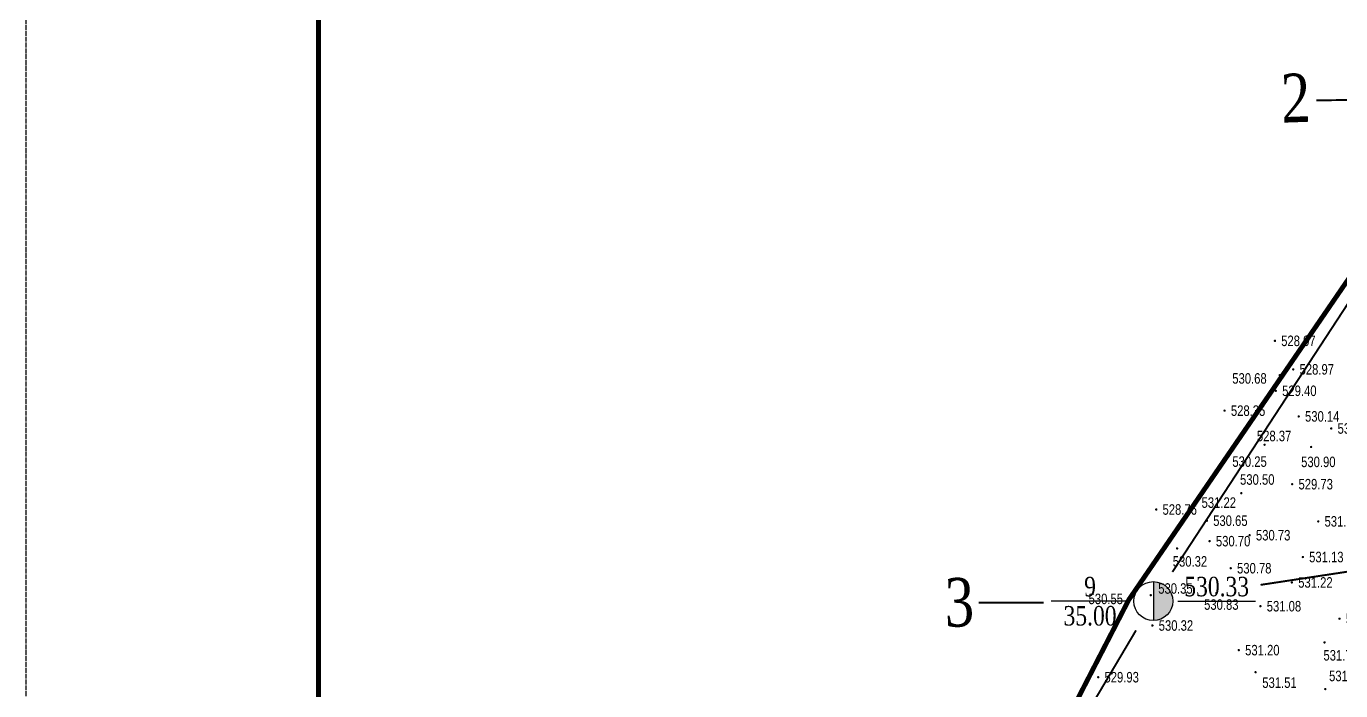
# Model space of a CAD drawing. Header units: millimetres. Extents: x 7408 to 22184, y -2085 to 5798.
# Drawn here: x 7408.3 to 7543.3, y -1933.2 to -1865 of the extents above; entities that cross this region are included whole.
import ezdxf
from ezdxf.enums import TextEntityAlignment as Align

# ---------------------------------------------------------------- set-up
doc = ezdxf.new("R2010")
doc.units = ezdxf.units.MM
for name, pattern in [('DASHDOT', [1, 0.5, -0.25, 0, -0.25]), ('PMX', [13, 10, -1, 0, -1, 0, -1]), ('XX', [12, 10, -2])]:
    doc.linetypes.add(name, pattern=pattern)
for name, color, linetype in [('GCD', 252, 'Continuous'), ('KTD', 7, 'Continuous'), ('用地范围', 1, 'Continuous'), ('道路-中心线', 12, 'DASHDOT')]:
    doc.layers.add(name, color=color, linetype=linetype)
doc.styles.add('DZNUM', font='TIMES.TTF')
doc.styles.add('HZ', font='jzfz_ena.shx', dxfattribs={"width": 0.7, "bigfont": 'jzfz_cna.shx'})

# ---------------------------------------------------------------- blocks, each defined once
blk = doc.blocks.new('tl_ztk')
blk.add_line((0, 1.96), (0, -2))
blk.add_circle((0, 0), 2)
for points in [[(0.44, 1.9), (0.44, -1.89), (0, 1.96), (0, -1.89)], [(0.86, 1.74), (0.86, -1.77), (0.44, 1.9), (0.44, -1.89)], [(1.56, 1.23), (1.56, -1.27), (0.86, 1.74), (0.86, -1.77)], [(1.9, 0.46), (1.9, -0.48), (1.56, 1.23), (1.56, -1.27)]]:
    blk.add_solid(points)
blk = doc.blocks.new('GC200')
at = {"linetype": 'Continuous', "const_width": 0.2, "flags": 128}
blk.add_lwpolyline([(-0.1, 0, 1), (0.1, 0, 1)], format="xyb", close=True, dxfattribs=at)
blk = doc.blocks.new('122121')
at = {"layer": 'GCD', "color": 252, "linetype": 'Continuous', "lineweight": 5}
ref = blk.add_blockref('GC200', (7536.52, -1897.26, 264.03), dxfattribs=dict(at, xscale=0.6, yscale=0.6, zscale=0.6))
ref.add_attrib('height', '528.07', dxfattribs={"linetype": 'Continuous', "height": 1.08, "style": 'HZ', "width": 0.8}).set_placement((7537.16, -1897.26, 264.03), align=Align.MIDDLE_LEFT)
ref = blk.add_blockref('GC200', (7538.4, -1900.19, 264.49), dxfattribs=dict(at, xscale=0.6, yscale=0.6, zscale=0.6))
ref.add_attrib('height', '528.97', dxfattribs={"linetype": 'Continuous', "height": 1.08, "style": 'HZ', "width": 0.8}).set_placement((7539.05, -1900.19, 264.49), align=Align.MIDDLE_LEFT)
ref = blk.add_blockref('GC200', (7538.4, -1900.19, 264.49), dxfattribs=dict(at, xscale=0.6, yscale=0.6, zscale=0.6))
ref.add_attrib('height', '528.97', dxfattribs={"linetype": 'Continuous', "height": 1.08, "style": 'HZ', "width": 0.8}).set_placement((7539.05, -1900.19, 264.49), align=Align.MIDDLE_LEFT)
ref = blk.add_blockref('GC200', (7537.01, -1900.79, 265.34), dxfattribs=dict(at, xscale=0.6, yscale=0.6, zscale=0.6))
ref.add_attrib('height', '530.68', dxfattribs={"linetype": 'Continuous', "height": 1.08, "style": 'HZ', "width": 0.8}).set_placement((7532.14, -1901.12, 265.34), align=Align.MIDDLE_LEFT)
ref = blk.add_blockref('GC200', (7536.61, -1902.39, 264.7), dxfattribs=dict(at, xscale=0.6, yscale=0.6, zscale=0.6))
ref.add_attrib('height', '529.40', dxfattribs={"linetype": 'Continuous', "height": 1.08, "style": 'HZ', "width": 0.8}).set_placement((7537.26, -1902.39, 264.7), align=Align.MIDDLE_LEFT)
ref = blk.add_blockref('GC200', (7531.35, -1904.43, 264.18), dxfattribs=dict(at, xscale=0.6, yscale=0.6, zscale=0.6))
ref.add_attrib('height', '528.35', dxfattribs={"linetype": 'Continuous', "height": 1.08, "style": 'HZ', "width": 0.8}).set_placement((7532, -1904.43, 264.18), align=Align.MIDDLE_LEFT)
ref = blk.add_blockref('GC200', (7538.96, -1905.02, 265.07), dxfattribs=dict(at, xscale=0.6, yscale=0.6, zscale=0.6))
ref.add_attrib('height', '530.14', dxfattribs={"linetype": 'Continuous', "height": 1.08, "style": 'HZ', "width": 0.8}).set_placement((7539.61, -1905.02, 265.07), align=Align.MIDDLE_LEFT)
ref = blk.add_blockref('GC200', (7535.46, -1907.93, 264.18), dxfattribs=dict(at, xscale=0.6, yscale=0.6, zscale=0.6))
ref.add_attrib('height', '528.37', dxfattribs={"linetype": 'Continuous', "height": 1.08, "style": 'HZ', "width": 0.8}).set_placement((7534.67, -1907.03, 264.18), align=Align.MIDDLE_LEFT)
ref = blk.add_blockref('GC200', (7542.3, -1906.26, 265.4), dxfattribs=dict(at, xscale=0.6, yscale=0.6, zscale=0.6))
ref.add_attrib('height', '530.79', dxfattribs={"linetype": 'Continuous', "height": 1.08, "style": 'HZ', "width": 0.8}).set_placement((7542.95, -1906.26, 265.4), align=Align.MIDDLE_LEFT)
ref = blk.add_blockref('GC200', (7532.15, -1908.23, 265.12), dxfattribs=dict(at, xscale=0.6, yscale=0.6, zscale=0.6))
ref.add_attrib('height', '530.25', dxfattribs={"linetype": 'Continuous', "height": 1.08, "style": 'HZ', "width": 0.8}).set_placement((7532.15, -1909.66, 265.12), align=Align.MIDDLE_LEFT)
ref = blk.add_blockref('GC200', (7540.23, -1908.16, 265.45), dxfattribs=dict(at, xscale=0.6, yscale=0.6, zscale=0.6))
ref.add_attrib('height', '530.90', dxfattribs={"linetype": 'Continuous', "height": 1.08, "style": 'HZ', "width": 0.8}).set_placement((7539.21, -1909.69, 265.45), align=Align.MIDDLE_LEFT)
ref = blk.add_blockref('GC200', (7533.07, -1912.9, 265.25), dxfattribs=dict(at, xscale=0.6, yscale=0.6, zscale=0.6))
ref.add_attrib('height', '530.50', dxfattribs={"linetype": 'Continuous', "height": 1.08, "style": 'HZ', "width": 0.8}).set_placement((7532.94, -1911.5, 265.25), align=Align.MIDDLE_LEFT)
ref = blk.add_blockref('GC200', (7538.29, -1911.98, 264.87), dxfattribs=dict(at, xscale=0.6, yscale=0.6, zscale=0.6))
ref.add_attrib('height', '529.73', dxfattribs={"linetype": 'Continuous', "height": 1.08, "style": 'HZ', "width": 0.8}).set_placement((7538.94, -1911.98, 264.87), align=Align.MIDDLE_LEFT)
ref = blk.add_blockref('GC200', (7528.34, -1913.87, 265.61), dxfattribs=dict(at, xscale=0.6, yscale=0.6, zscale=0.6))
ref.add_attrib('height', '531.22', dxfattribs={"linetype": 'Continuous', "height": 1.08, "style": 'HZ', "width": 0.8}).set_placement((7528.99, -1913.87, 265.61), align=Align.MIDDLE_LEFT)
ref = blk.add_blockref('GC200', (7524.34, -1914.58, 264.38), dxfattribs=dict(at, xscale=0.6, yscale=0.6, zscale=0.6))
ref.add_attrib('height', '528.76', dxfattribs={"linetype": 'Continuous', "height": 1.08, "style": 'HZ', "width": 0.8}).set_placement((7524.98, -1914.58, 264.38), align=Align.MIDDLE_LEFT)
ref = blk.add_blockref('GC200', (7529.54, -1915.73, 265.32), dxfattribs=dict(at, xscale=0.6, yscale=0.6, zscale=0.6))
ref.add_attrib('height', '530.65', dxfattribs={"linetype": 'Continuous', "height": 1.08, "style": 'HZ', "width": 0.8}).set_placement((7530.18, -1915.73, 265.32), align=Align.MIDDLE_LEFT)
ref = blk.add_blockref('GC200', (7540.97, -1915.8, 265.51), dxfattribs=dict(at, xscale=0.6, yscale=0.6, zscale=0.6))
ref.add_attrib('height', '531.02', dxfattribs={"linetype": 'Continuous', "height": 1.08, "style": 'HZ', "width": 0.8}).set_placement((7541.61, -1915.8, 265.51), align=Align.MIDDLE_LEFT)
ref = blk.add_blockref('GC200', (7529.81, -1917.83, 265.35), dxfattribs=dict(at, xscale=0.6, yscale=0.6, zscale=0.6))
ref.add_attrib('height', '530.70', dxfattribs={"linetype": 'Continuous', "height": 1.08, "style": 'HZ', "width": 0.8}).set_placement((7530.46, -1917.83, 265.35), align=Align.MIDDLE_LEFT)
ref = blk.add_blockref('GC200', (7533.92, -1917.22, 265.36), dxfattribs=dict(at, xscale=0.6, yscale=0.6, zscale=0.6))
ref.add_attrib('height', '530.73', dxfattribs={"linetype": 'Continuous', "height": 1.08, "style": 'HZ', "width": 0.8}).set_placement((7534.57, -1917.22, 265.36), align=Align.MIDDLE_LEFT)
ref = blk.add_blockref('GC200', (7526.48, -1918.58, 265.16), dxfattribs=dict(at, xscale=0.6, yscale=0.6, zscale=0.6))
ref.add_attrib('height', '530.32', dxfattribs={"linetype": 'Continuous', "height": 1.08, "style": 'HZ', "width": 0.8}).set_placement((7526.03, -1919.91, 265.16), align=Align.MIDDLE_LEFT)
ref = blk.add_blockref('GC200', (7531.98, -1920.61, 265.39), dxfattribs=dict(at, xscale=0.6, yscale=0.6, zscale=0.6))
ref.add_attrib('height', '530.78', dxfattribs={"linetype": 'Continuous', "height": 1.08, "style": 'HZ', "width": 0.8}).set_placement((7532.63, -1920.61, 265.39), align=Align.MIDDLE_LEFT)
ref = blk.add_blockref('GC200', (7539.39, -1919.46, 265.57), dxfattribs=dict(at, xscale=0.6, yscale=0.6, zscale=0.6))
ref.add_attrib('height', '531.13', dxfattribs={"linetype": 'Continuous', "height": 1.08, "style": 'HZ', "width": 0.8}).set_placement((7540.03, -1919.46, 265.57), align=Align.MIDDLE_LEFT)
ref = blk.add_blockref('GC200', (7523.77, -1923.38, 265.18), dxfattribs=dict(at, xscale=0.6, yscale=0.6, zscale=0.6))
ref.add_attrib('height', '530.35', dxfattribs={"linetype": 'Continuous', "height": 1.08, "style": 'HZ', "width": 0.8}).set_placement((7524.54, -1922.69, 265.18), align=Align.MIDDLE_LEFT)
ref = blk.add_blockref('GC200', (7538.26, -1922.07, 265.61), dxfattribs=dict(at, xscale=0.6, yscale=0.6, zscale=0.6))
ref.add_attrib('height', '531.22', dxfattribs={"linetype": 'Continuous', "height": 1.08, "style": 'HZ', "width": 0.8}).set_placement((7538.91, -1922.07, 265.61), align=Align.MIDDLE_LEFT)
ref = blk.add_blockref('GC200', (7521.95, -1923.25, 265.28), dxfattribs=dict(at, xscale=0.6, yscale=0.6, zscale=0.6))
ref.add_attrib('height', '530.55', dxfattribs={"linetype": 'Continuous', "height": 1.08, "style": 'HZ', "width": 0.8}).set_placement((7517.39, -1923.76, 265.28), align=Align.MIDDLE_LEFT)
ref = blk.add_blockref('GC200', (7530.51, -1923.17, 265.41), dxfattribs=dict(at, xscale=0.6, yscale=0.6, zscale=0.6))
ref.add_attrib('height', '530.83', dxfattribs={"linetype": 'Continuous', "height": 1.08, "style": 'HZ', "width": 0.8}).set_placement((7529.25, -1924.34, 265.41), align=Align.MIDDLE_LEFT)
ref = blk.add_blockref('GC200', (7535.03, -1924.51, 265.54), dxfattribs=dict(at, xscale=0.6, yscale=0.6, zscale=0.6))
ref.add_attrib('height', '531.08', dxfattribs={"linetype": 'Continuous', "height": 1.08, "style": 'HZ', "width": 0.8}).set_placement((7535.68, -1924.51, 265.54), align=Align.MIDDLE_LEFT)
ref = blk.add_blockref('GC200', (7543.15, -1925.79, 265.83), dxfattribs=dict(at, xscale=0.6, yscale=0.6, zscale=0.6))
ref.add_attrib('height', '531.67', dxfattribs={"linetype": 'Continuous', "height": 1.08, "style": 'HZ', "width": 0.8}).set_placement((7543.8, -1925.79, 265.83), align=Align.MIDDLE_LEFT)
ref = blk.add_blockref('GC200', (7523.94, -1926.49, 265.16), dxfattribs=dict(at, xscale=0.6, yscale=0.6, zscale=0.6))
ref.add_attrib('height', '530.32', dxfattribs={"linetype": 'Continuous', "height": 1.08, "style": 'HZ', "width": 0.8}).set_placement((7524.59, -1926.49, 265.16), align=Align.MIDDLE_LEFT)
ref = blk.add_blockref('GC200', (7541.61, -1928.23, 265.87), dxfattribs=dict(at, xscale=0.6, yscale=0.6, zscale=0.6))
ref.add_attrib('height', '531.73', dxfattribs={"linetype": 'Continuous', "height": 1.08, "style": 'HZ', "width": 0.8}).set_placement((7541.5, -1929.55, 265.87), align=Align.MIDDLE_LEFT)
ref = blk.add_blockref('GC200', (7532.81, -1929.02, 265.6), dxfattribs=dict(at, xscale=0.6, yscale=0.6, zscale=0.6))
ref.add_attrib('height', '531.20', dxfattribs={"linetype": 'Continuous', "height": 1.08, "style": 'HZ', "width": 0.8}).set_placement((7533.46, -1929.02, 265.6), align=Align.MIDDLE_LEFT)
ref = blk.add_blockref('GC200', (7518.38, -1931.8, 264.96), dxfattribs=dict(at, xscale=0.6, yscale=0.6, zscale=0.6))
ref.add_attrib('height', '529.93', dxfattribs={"linetype": 'Continuous', "height": 1.08, "style": 'HZ', "width": 0.8}).set_placement((7519.02, -1931.8, 264.96), align=Align.MIDDLE_LEFT)
ref = blk.add_blockref('GC200', (7534.53, -1931.29, 265.75), dxfattribs=dict(at, xscale=0.6, yscale=0.6, zscale=0.6))
ref.add_attrib('height', '531.51', dxfattribs={"linetype": 'Continuous', "height": 1.08, "style": 'HZ', "width": 0.8}).set_placement((7535.22, -1932.36, 265.75), align=Align.MIDDLE_LEFT)
ref = blk.add_blockref('GC200', (7541.69, -1933.02, 265.98), dxfattribs=dict(at, xscale=0.6, yscale=0.6, zscale=0.6))
ref.add_attrib('height', '531.97', dxfattribs={"linetype": 'Continuous', "height": 1.08, "style": 'HZ', "width": 0.8}).set_placement((7542.08, -1931.67, 265.98), align=Align.MIDDLE_LEFT)

msp = doc.modelspace()

# ---------------------------------------------------------------- linework, layer by layer
at = {"layer": 'KTD'}
for p, q in [((7521.54, -1923.99), (7513.54, -1923.99)), ((7526.54, -1923.99), (7534.54, -1923.99))]:
    msp.add_line(p, q, dxfattribs=at)
at = {"layer": 'KTD', "linetype": 'XX', "ltscale": 0.05}
msp.add_lwpolyline([(7408.34, -2084.94), (7408.34, -1731.35), (7800.34, -1731.35), (7800.34, -2084.94)], close=True, dxfattribs=at)
at = {"layer": 'KTD', "const_width": 0.5}
msp.add_lwpolyline([(7438.34, -2074.94), (7438.34, -1741.35), (7790.34, -1741.35), (7790.34, -2074.94)], close=True, dxfattribs=at)
at = {"layer": 'KTD', "linetype": 'PMX', "ltscale": 0.025, "const_width": 0.2}
for points in [[(7546.62, -1872.5), (7540.78, -1872.57)], [(7526, -1920.99), (7555.72, -1875.52)], [(7535.04, -1922.32), (7570.92, -1916.88)], [(7512.77, -1924.14), (7506.11, -1924.15)], [(7495.12, -1972.8), (7522.26, -1926.99)]]:
    msp.add_lwpolyline(points, dxfattribs=at)
at = {"layer": '用地范围', "const_width": 0.5}
msp.add_lwpolyline([(7559.24, -1868.75), (7534.71, -1904.58), (7521.51, -1923.86), (7512.28, -1941.78), (7489.68, -1974.79), (7491.35, -1983.41), (7492.49, -1984.13), (7505.37, -1991.81), (7518.72, -1998.65), (7532.47, -2004.63), (7546.57, -2009.74)], dxfattribs=at)

# ---------------------------------------------------------------- block references
at = {"layer": 'KTD'}
msp.add_blockref('tl_ztk', (7524.04, -1923.99), dxfattribs=at)
at = {"layer": '道路-中心线', "linetype": 'Continuous'}
msp.add_blockref('122121', (0, 0), dxfattribs=at)

# ---------------------------------------------------------------- texts
at = {"layer": 'KTD', "style": 'DZNUM', "width": 0.8}
for s, rotation, p in [('2', 2.0366, (7540.16, -1872.26)), ('3', 1.1166, (7505.63, -1924.07))]:
    msp.add_text(s, height=5, rotation=rotation, dxfattribs=at).set_placement(p, align=Align.MIDDLE_RIGHT)
for s, p in [('9', (7517.54, -1922.49)), ('530.33', (7530.54, -1922.49)), ('35.00', (7517.54, -1925.49))]:
    msp.add_text(s, height=2, dxfattribs=at).set_placement(p, align=Align.MIDDLE_CENTER)

doc.saveas('drawing.dxf')
